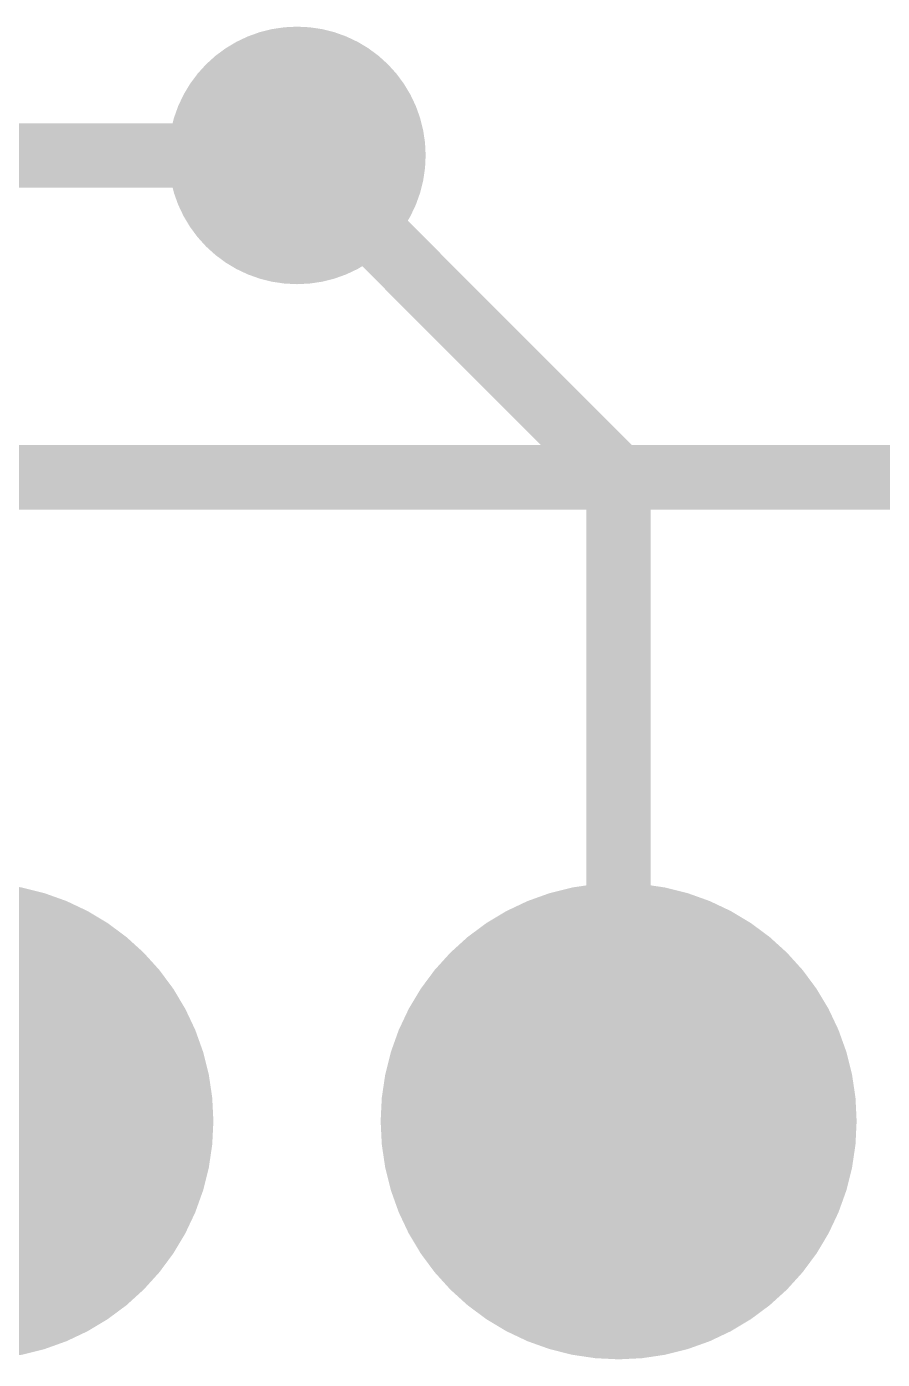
# Model space of a CAD drawing. Extents: x -15.6 to 66.2, y -11.4 to 53.5.
# Drawn here: x 38.3 to 41.68, y 20.65 to 25.91 of the extents above; entities that cross this region are included whole.
import ezdxf

# ---------------------------------------------------------------- set-up
doc = ezdxf.new("R2010")
doc.units = 0
for name, color, linetype in [('1', 12, 'CONTINUOUS'), ('16', 132, 'CONTINUOUS'), ('17', 110, 'CONTINUOUS'), ('18', 110, 'CONTINUOUS')]:
    doc.layers.add(name, color=color, linetype=linetype)

# ---------------------------------------------------------------- blocks, each defined once
blk = doc.blocks.new('ROUNDP')
at = {"const_width": 0.5}
blk.add_lwpolyline([(0, -0.25, 1), (0, 0.25, 1), (0, -0.25)], format="xyb", dxfattribs=at)
blk = doc.blocks.new('ROUNDV')
at = {"const_width": 0.5}
blk.add_lwpolyline([(0, -0.25, 1), (0, 0.25, 1), (0, -0.25)], format="xyb", dxfattribs=at)

msp = doc.modelspace()

# ---------------------------------------------------------------- linework, layer by layer
at = {"layer": '1', "const_width": 0.254}
for points in [[(20.32, 25.4), (39.37, 25.4)], [(22.86, 24.13), (41.91, 24.13)]]:
    msp.add_lwpolyline(points, dxfattribs=at)
at = {"layer": '1', "const_width": 0.127}
msp.add_lwpolyline([(39.37, 25.3365, 1), (39.37, 25.4635)], format="xyb", dxfattribs=at)
at = {"layer": '16', "const_width": 0.254}
for points in [[(39.37, 25.4), (40.64, 24.13)], [(40.64, 24.13), (40.64, 21.59)]]:
    msp.add_lwpolyline(points, dxfattribs=at)
at = {"layer": '16', "const_width": 0.127}
for points in [[(39.4149, 25.4449, 1), (39.3251, 25.3551)], [(40.7035, 24.13, 1), (40.5765, 24.13)], [(40.5951, 24.0851, 1), (40.6849, 24.1749)], [(40.5765, 21.59, 1), (40.7035, 21.59)]]:
    msp.add_lwpolyline(points, format="xyb", dxfattribs=at)

# ---------------------------------------------------------------- block references
at = {"layer": '17', "xscale": 1.8796, "yscale": 1.8796, "rotation": 270}
for p in [(38.1, 21.59), (38.1, 21.59), (40.64, 21.59), (40.64, 21.59)]:
    msp.add_blockref('ROUNDP', p, dxfattribs=at)
at = {"layer": '18', "xscale": 1.016, "yscale": 1.016}
msp.add_blockref('ROUNDV', (39.37, 25.4), dxfattribs=at)
msp.add_blockref('ROUNDV', (39.37, 25.4), dxfattribs=at)

doc.saveas('drawing.dxf')
